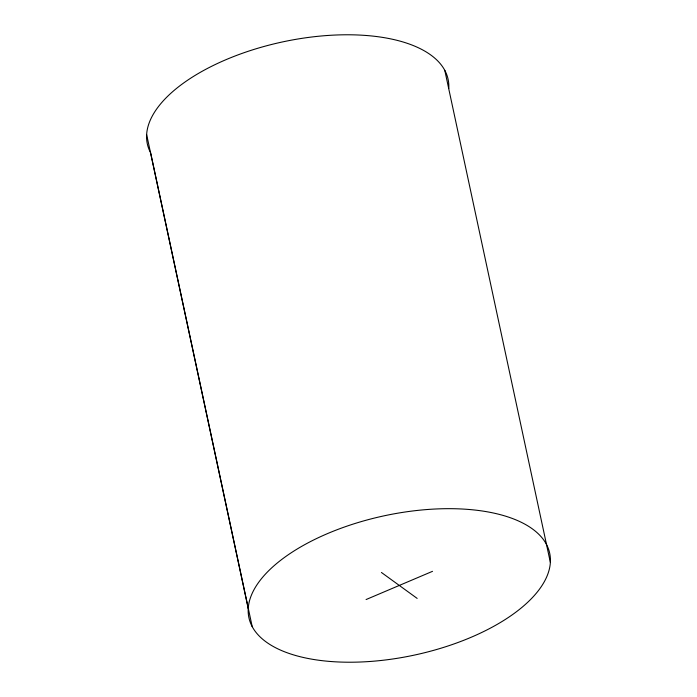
<?xml version="1.0" encoding="UTF-8"?>
<svg xmlns="http://www.w3.org/2000/svg" width="697" height="697" viewBox="0 0 697 697"><rect width="100%" height="100%" fill="white"/><g stroke="black" fill="none" stroke-linecap="round" stroke-linejoin="round"><path stroke-width="1.05" d="M366.073 599.551L432.515 571.331M381.433 572.481L417.163 598.409M444.799 70.38L550.36 562.444A153.81 71.26 -12.1 0 1 319.818 660.381A153.81 71.26 -12.1 0 1 327.712 533.51A153.81 71.26 -12.1 0 1 550.36 562.444M252.201 626.62L150.604 152.73A153.81 71.26 -12.1 0 1 282.503 41.933A153.81 71.26 -12.1 0 1 448.772 88.554M146.64 134.556L248.228 608.446"/></g></svg>
